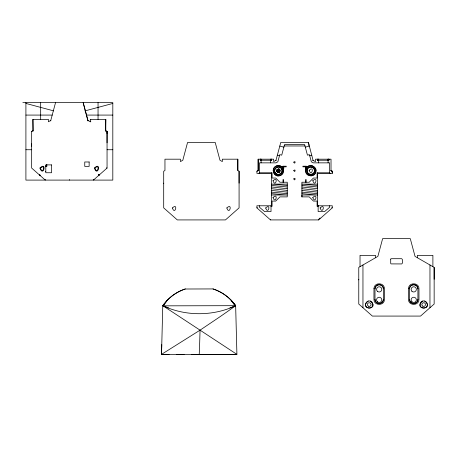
<?xml version="1.0" encoding="UTF-8"?>
<svg xmlns="http://www.w3.org/2000/svg" width="457" height="457" viewBox="0 0 457 457"><rect width="100%" height="100%" fill="white"/><g stroke="black" fill="none" stroke-linecap="round" stroke-linejoin="round"><path stroke-width="0.69" d="M31.664 146.194L31.664 143.829M33.184 131.142L32.921 119.374L48.419 119.374L48.419 121.773L50.773 120.42L55.543 102.619M107.052 142.83L107.052 131.41L105.27 130.691L105.533 131.142L105.796 119.374L90.297 119.374L90.297 121.773L90.823 121.773M163.697 183.725L163.697 183.137M237.823 170.512L237.823 159.19L222.331 159.19L222.331 161.595L219.977 160.241L215.207 142.441L187.576 142.441L182.806 160.241L180.446 161.595L180.446 159.19L164.954 159.19L164.954 170.512L163.697 171.232L163.697 207.878L177.31 219.92L225.472 219.92L239.08 207.878L239.08 171.232L237.823 170.512L237.823 159.19M239.08 183.137L239.08 171.232M271.549 173.329L256.891 173.329L256.891 171.232L258.148 170.512L258.148 159.19L273.646 159.19L273.646 161.595L275.999 160.241L280.769 142.441L308.401 142.441L308.863 144.149M317.621 172.803L317.621 205.787L318.141 205.781L318.141 206.307L317.095 206.307L317.095 201.074L313.428 201.074L309.24 196.881L301.911 196.881L301.911 195.002L317.621 195.002L301.911 193.665M317.621 173.329L332.279 173.329L332.279 171.232L330.497 170.512M358.768 279.884L358.768 279.296M360.025 266.665L360.025 255.349L375.517 255.349L375.517 257.754M434.15 279.296L434.15 267.391L415.042 256.394L410.272 238.6L382.64 238.6L377.87 256.394L358.768 267.391L358.768 304.036L372.375 316.078L420.537 316.078L434.15 304.036L434.15 267.391M39.588 175.065L39.816 174.865L39.525 175.014L39.816 174.865L40.067 175.494M306.179 168.279L306.156 169.456L305.527 169.456L305.527 166.834L302.905 166.834L302.905 166.205L306.156 166.205L306.179 168.279L307.253 169.833C305.944 174.363 313.422 176.202 314.37 171.586C315.678 167.056 308.201 165.217 307.253 169.833L305.727 169.456C303.859 175.928 314.542 178.561 315.896 171.963C317.586 166.245 308.704 162.875 306.179 168.279L306.156 167.828M169.061 354.381L161.521 354.364L161.772 344.624M185.399 288.927L185.142 289.013A44.489 44.489 0 0 0 162.778 305.676L236.909 354.364L161.521 354.364L162.778 305.676L167.296 300.22A44.5 44.5 0 0 1 185.142 289.013L213.031 288.927A44.5 44.5 0 0 1 231.088 300.169L235.652 305.676L236.909 354.364L191.677 354.352M213.013 288.933A44.489 44.489 0 0 1 235.629 305.682L235.069 305.95L231.088 300.169L235.646 305.676A68.893 3.924 -33.3 0 1 219.132 317.329L200.052 330.16L199.68 342.796A31.247 0.486 -88.6 0 1 199.218 354.364M374.991 288.853C374.774 283.523 383.583 283.437 383.372 288.853L383.372 299.324C383.612 304.716 374.757 304.733 374.991 299.324L374.991 288.853A4.187 4.187 0 0 1 379.184 284.665A4.187 4.187 0 0 1 383.372 288.853M409.546 288.853C409.329 283.523 418.138 283.437 417.921 288.853L417.921 299.324C418.161 304.716 409.306 304.733 409.546 299.324L409.546 288.853A4.187 4.187 0 0 1 413.734 284.665A4.187 4.187 0 0 1 417.921 288.853M276.274 167.696L276.496 165.817C278.901 164.891 281.803 165.994 282.992 168.279C282.866 171.032 284.42 168.222 283.643 166.834L286.259 166.834L286.259 166.205L283.014 166.205L282.992 168.279L281.101 168.279C278.113 164.629 272.349 169.736 275.611 173.14C278.599 176.79 284.363 171.683 281.101 168.279M276.496 165.817C270.116 167.953 274.011 178.236 280.21 175.602L280.438 173.723M308.732 167.696L308.955 165.817M312.668 175.602L312.896 173.723M276.679 170.295C279.181 177.756 282.363 164.851 276.679 170.295L279.884 169.907L280.084 170.712L276.679 171.124L280.032 171.124L277.062 171.855L279.884 171.512L277.742 172.323L279.65 171.855L278.97 172.323M280.21 175.602C282.62 174.7 284.065 171.952 283.437 169.456L281.912 169.833L283.591 170.712M98.592 175.539L98.541 174.865L98.855 175.311L99.198 174.865L98.541 174.865L98.541 175.585M99.158 175.037L98.901 174.865L98.861 175.299L98.541 174.865M277.056 167.285L277.725 165.514M278.987 175.905L279.655 174.134M309.515 167.285L310.183 165.514M311.446 175.905L312.114 174.134M45.477 179.572L45.277 180.098L31.664 168.056L31.664 131.41L32.921 130.691L32.921 119.374M271.549 172.803L271.549 205.787L256.891 205.787L256.891 207.878L270.504 219.92L270.698 219.394M308.675 145.417L309.029 144.783M162.886 305.733C164.354 306.116 162.104 305.333 163.36 305.95L168.547 307.915M235.178 305.893L235.652 305.676L163.126 305.842M163.36 305.95L167.296 300.22M277.913 167.073L278.987 165.514M277.725 175.905L278.799 174.346M310.372 167.073L311.446 165.514M310.183 175.905L311.257 174.346M276.828 169.907L278.147 168.993L279.65 169.564L276.828 169.907L279.884 169.907L276.628 170.712L280.084 170.712M105.27 119.894L105.796 119.374L105.796 130.691L107.052 131.41L107.052 133.507M258.988 173.329L259.513 172.803L272.075 172.803L272.075 178.041L275.737 178.041L279.924 182.229L287.253 182.229L287.253 196.887L279.924 196.887L275.737 201.074L272.075 201.074L272.075 206.307L271.024 206.307M278.799 167.073L280.21 165.817M276.496 175.602L277.913 174.346M311.257 167.073L312.668 165.817M308.955 175.602L310.372 174.346M106.527 131.713L107.052 131.41L107.052 168.056L93.439 180.098L93.239 179.572M318.997 218.926L320.06 217.983M270.504 219.92L318.666 219.92L332.273 207.878L332.273 205.787L317.621 205.787M200.052 330.16L161.521 354.364M331.753 171.535L332.279 171.232L331.022 170.512L331.022 159.19L315.524 159.19L315.524 161.595L312.645 160.241M31.664 131.41L32.921 130.691M256.891 171.232L258.673 170.512M279.655 167.285L281.329 166.399M275.382 175.02L277.056 174.134M312.114 167.285L313.788 166.399M307.841 175.02L309.515 174.134M278.564 172.426L279.65 171.855L278.147 172.426M235.652 305.676C213.133 316.381 185.296 316.381 162.778 305.676L163.006 305.784M256.891 207.878L257.417 207.644M368.262 301.026C357.614 310.114 380.858 310.114 370.204 301.026M422.708 301.026C412.06 310.114 435.298 310.114 424.65 301.026M229.882 307.915L235.069 305.95M84.939 110.908L112.81 103.448M305.305 147.154L309.372 146.063M309.709 155.728L311.811 155.163M280.438 167.696L282.272 167.239M274.434 174.18L276.274 173.723M312.896 167.696L314.73 167.239M306.893 174.18L308.732 173.723M277.376 172.129L279.884 171.512M276.828 171.512L280.032 171.124M313.553 168.279L315.45 168.279M273.72 173.14L275.611 173.14M306.179 173.14L308.069 173.14M176.596 354.369L184.137 354.358M22.85 102.619L112.81 102.619L112.81 180.098L25.906 180.098L25.906 102.619M25.906 115.078L52.258 115.078M86.453 115.078L112.81 115.078M87.944 120.42L87.418 120.42L87.944 120.945L83.174 102.619L87.944 120.42L90.297 121.773M284.18 145.972L304.99 145.972M25.906 149.736L31.664 149.736M107.052 149.736L112.81 149.736M260.244 159.19L260.244 160.241L271.549 160.241L271.549 159.19M328.926 159.19L328.926 160.241L317.621 160.241L317.621 159.19M45.426 165.965L46.323 165.965L46.323 164.554M45.803 166.485L46.848 166.485L46.848 164.526M283.643 169.456L283.014 169.456L283.014 166.205L283.009 169.353L281.598 169.004M305.527 169.456L306.156 169.456L306.156 166.205M45.426 171.723L45.803 171.723M330.183 173.329L329.663 172.803L317.095 172.803L317.095 178.041L313.428 178.041L309.24 182.229L301.911 182.229L301.911 196.887M287.253 184.114L271.549 184.114L287.253 185.445M317.621 184.114L301.911 184.114L317.621 185.445M271.549 195.002L287.253 195.002L271.549 193.665M214.293 354.352L221.834 354.369M301.911 185.445L317.621 186.999M271.549 185.445L287.253 186.999M301.911 192.111L317.621 193.665M271.549 192.111L287.253 193.665M301.911 186.999L317.621 188.69M271.549 186.999L287.253 188.69M301.911 190.42L317.621 192.111M271.549 190.42L287.253 192.111M301.911 188.69L317.621 190.42M271.549 188.69L287.253 190.42M277.376 169.29L279.65 169.564L278.564 168.993L279.336 169.29M314.056 169.004L315.896 169.456M305.727 171.963L307.567 172.415M273.275 171.963L275.108 172.415M279.798 146.063L283.866 147.154M277.359 155.163L279.461 155.728M25.906 103.436L53.646 110.874M331.753 207.644L332.273 207.878M106.527 167.822L107.052 168.056M314.37 169.833L316.05 170.712M305.579 170.712L307.253 171.586M273.12 170.712L274.8 171.586M314.479 170.712L315.896 171.963M305.727 169.456L307.15 170.712M282.02 170.712L283.437 171.963M273.275 169.456L274.691 170.712M90.297 119.374L90.823 119.894M314.37 171.586L315.45 173.14M281.912 171.586L282.992 173.14M273.72 168.279L274.8 169.833M314.056 172.415L314.73 174.18M306.893 167.239L307.567 169.004M281.598 172.415L282.272 174.18M274.434 167.239L275.108 169.004M318.466 219.394L318.666 219.92M308.401 142.441L313.171 160.761M39.816 174.865L39.908 175.345M313.553 173.14L313.788 175.02M307.841 166.399L308.069 168.279M281.101 173.14L281.329 175.02M275.382 166.399L275.611 168.279M432.893 266.665L432.893 255.349L417.395 255.349L417.395 257.754M429.963 264.98L429.963 307.738M362.955 264.98L362.955 307.738M332.279 171.232L332.279 173.329M329.663 172.803L329.663 162.858L313.222 162.858L311.337 161.812L309.412 154.632L307.452 155.157L304.602 144.532L284.568 144.532L281.718 155.157L279.758 154.632L277.833 161.812L275.948 162.858L259.513 162.858L259.513 172.803M329.657 205.787L329.657 207.25L324.687 211.545L318.141 211.545L318.141 205.787M328.823 159.19L328.903 160.241M328.697 159.19L328.697 160.241M328.532 159.19L328.532 160.241M328.332 159.19L328.332 160.241M328.115 159.19L328.092 162.858M327.88 159.19L327.88 160.241M318.666 159.19L318.666 162.858M318.432 159.19L318.432 160.241M318.215 159.19L318.215 160.241M318.015 159.19L318.015 160.241M317.849 159.19L317.849 160.241M317.724 159.19L317.724 160.241M306.156 182.229L306.156 179.607L305.527 179.607L305.527 182.229M283.643 182.229L283.643 179.607L283.014 179.607L283.014 182.229M275.999 160.241L275.999 160.761M271.447 159.19L271.447 160.241M271.321 159.19L271.321 160.241M271.155 159.19L271.155 160.241M271.024 205.787L271.024 211.545L264.483 211.545L259.507 207.25L259.507 205.787M270.961 159.19L270.961 160.241M270.738 159.19L270.738 160.241M270.504 159.19L270.504 162.858M261.29 159.19L261.29 160.241M261.056 159.19L261.078 162.858M260.838 159.19L260.838 160.241M260.639 159.19L260.639 160.241M260.473 159.19L260.473 160.241M260.347 159.19L260.267 160.241M258.148 159.19L258.148 170.512M98.049 102.619L98.049 119.374M69.355 179.572L69.355 180.098M50.773 120.42L50.773 120.945M40.673 102.619L40.673 119.374M383.372 299.324A4.187 4.187 0 0 1 379.184 303.511A4.187 4.187 0 0 1 374.991 299.324M417.921 299.324A4.187 4.187 0 0 1 413.734 303.511A4.187 4.187 0 0 1 409.546 299.324M373.969 288.39L373.946 299.455C373.746 305.984 384.617 306.03 384.417 299.455L384.417 288.978C384.845 282.437 374.26 281.923 373.969 288.39M408.518 288.39L408.501 299.455C408.295 305.984 419.166 306.03 418.966 299.455L418.966 288.978C419.395 282.437 408.809 281.923 408.518 288.39M390.706 259.119L390.701 263.409L391.021 263.895L401.692 263.935C402.971 263.563 402.943 259.05 401.692 258.702L391.221 258.702L390.706 259.119M39.948 168.045C43.215 177.779 47.362 160.938 39.948 168.045M40.456 168.17C42.964 175.631 46.146 162.726 40.456 168.17M94.393 168.045C97.661 177.779 101.808 160.938 94.393 168.045M94.902 168.17C97.404 175.631 100.586 162.726 94.902 168.17M172.386 207.964C175.042 215.875 178.419 202.188 172.386 207.964M226.832 207.964C229.488 215.875 232.859 202.188 226.832 207.964M265.683 207.986C268.19 215.453 271.367 202.542 265.683 207.986M273.012 180.766C275.52 188.227 278.696 175.322 273.012 180.766M273.012 197.521C275.52 204.982 278.696 192.077 273.012 197.521M293.771 162.132C294.862 165.314 296.21 159.824 293.771 162.132M293.771 170.507C294.862 173.689 296.21 168.199 293.771 170.507M293.771 178.887C294.862 182.063 296.21 176.579 293.771 178.887M309.138 170.295C311.64 177.756 314.822 164.851 309.138 170.295M312.799 180.766C315.301 188.227 318.483 175.322 312.799 180.766M312.799 197.521C315.301 204.982 318.483 192.077 312.799 197.521M320.129 207.986C322.631 215.453 325.812 202.542 320.129 207.986M89.144 161.984L84.751 161.984L84.751 166.382L89.144 166.382L89.144 161.984M51.561 164.891L45.803 164.891L45.803 172.74L51.561 172.74L51.561 164.891M422.765 306.144A1.834 1.834 0 0 0 425.513 304.556A1.834 1.834 0 0 0 422.765 302.974A1.834 1.834 0 0 0 422.765 306.144M368.319 306.144A1.834 1.834 0 0 0 371.067 304.556A1.834 1.834 0 0 0 368.319 302.974A1.834 1.834 0 0 0 368.319 306.144M367.405 307.732A3.662 3.662 0 0 0 372.901 304.556A3.662 3.662 0 0 0 367.405 301.386A3.662 3.662 0 0 0 367.405 307.732M421.845 307.732A3.662 3.662 0 0 0 427.346 304.556A3.662 3.662 0 0 0 421.845 301.386A3.662 3.662 0 0 0 421.845 307.732M377.368 301.734A2.616 2.616 0 0 0 381.721 300.472A2.616 2.616 0 0 0 378.453 297.336A2.616 2.616 0 0 0 377.368 301.734M377.368 291.263A2.616 2.616 0 0 0 381.721 290.006A2.616 2.616 0 0 0 378.453 286.865A2.616 2.616 0 0 0 377.368 291.263M411.923 301.734A2.616 2.616 0 0 0 416.276 300.472A2.616 2.616 0 0 0 413.002 297.336A2.616 2.616 0 0 0 411.923 301.734M411.923 291.263A2.616 2.616 0 0 0 416.276 290.006A2.616 2.616 0 0 0 413.002 286.865A2.616 2.616 0 0 0 411.923 291.263"/></g></svg>
